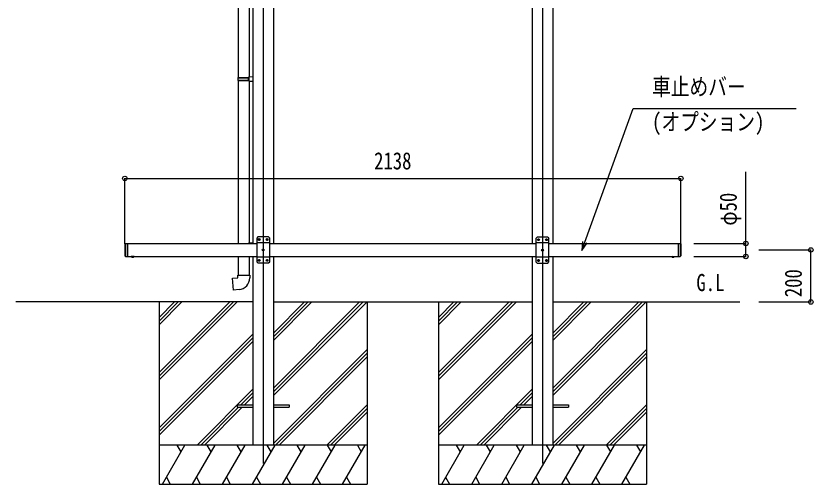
# Model space of a CAD drawing. Units: millimetres, scale not verified. Extents: x -8410 to 8410, y -5940 to 5940.
# Drawn here: x -1498 to 1568, y -3450 to -1650 of the extents above; entities that cross this region are included whole.
import ezdxf
from ezdxf.enums import TextEntityAlignment as Align

# ---------------------------------------------------------------- set-up
doc = ezdxf.new("R2010")
doc.units = ezdxf.units.MM
doc.header["$LTSCALE"] = 30
for name, color, linetype in [('0-2_USER1', 3, 'Continuous'), ('0-3_YKK_12', 2, 'Continuous'), ('0-4_YKK_13', 4, 'Continuous'), ('0-5_YKK_A1', 4, 'Continuous'), ('0-6_YKK_D', 6, 'Continuous')]:
    doc.layers.add(name, color=color, linetype=linetype)
doc.styles.add('ＭＳ ゴシック', font='')
doc.styles.get('ＭＳ ゴシック').set_extended_font_data('MS Gothic')

msp = doc.modelspace()

# ---------------------------------------------------------------- linework, layer by layer
at = {"layer": '0-3_YKK_12'}
for p, q in [((-546.96, -407.83), (-546.96, -3371.29)), ((527.04, -407.83), (527.04, -3371.29))]:
    msp.add_line(p, q, dxfattribs=at)
at = {"layer": '0-4_YKK_13'}
for p, q in [((-642.46, -1149.51), (-642.46, -1886.69)), ((-600.46, -1152.06), (-600.46, -1884.13)), ((-644.46, -1888.69), (-643.46, -1886.69)), ((-644.46, -1888.69), (-600.46, -1888.69)), ((-644.46, -1888.69), (-644.46, -1896.69)), ((-644.46, -1896.69), (-600.46, -1896.69)), ((-644.46, -1896.69), (-643.46, -1898.69)), ((-643.46, -1886.69), (-600.46, -1886.69)), ((-643.46, -1898.69), (-600.46, -1898.69)), ((-642.46, -1898.69), (-642.46, -2524.85)), ((-604.94, -1888.69), (-605.37, -1886.69)), ((-602.46, -1884.19), (-586.46, -1883.72)), ((-602.46, -1886.19), (-602.46, -1884.19)), ((-602.46, -1886.19), (-600.46, -1886.19)), ((-602.46, -1901.19), (-602.46, -1899.19)), ((-586.46, -1883.72), (-586.46, -1901.66)), ((-602.46, -1901.19), (-586.46, -1901.66)), ((-600.46, -1901.25), (-600.49, -2522.29)), ((-566.86, -2500), (-571.86, -2505)), ((-571.86, -2505), (-571.86, -2595)), ((-526.86, -2500), (-566.86, -2500)), ((-563.12, -2509.58), (-563.96, -2509.58)), ((-560.6, -2510.42), (-559.76, -2510.42)), ((-533.12, -2509.58), (-533.96, -2509.58)), ((-530.6, -2510.42), (-529.76, -2510.42)), ((-526.86, -2500), (-521.86, -2505)), ((-521.86, -2595), (-521.86, -2505)), ((507.14, -2500.53), (502.14, -2505.53)), ((502.14, -2505.53), (502.14, -2595.53)), ((547.14, -2500.53), (507.14, -2500.53)), ((510.88, -2510.11), (510.04, -2510.11)), ((513.4, -2510.95), (514.24, -2510.95)), ((540.88, -2510.11), (540.04, -2510.11)), ((543.4, -2510.95), (544.24, -2510.95)), ((547.14, -2500.53), (552.14, -2505.53)), ((552.14, -2595.53), (552.14, -2505.53)), ((-1078.86, -2527), (-1078.86, -2573)), ((-1076.86, -2525), (-1076.86, -2575)), ((-1068.86, -2525), (-1068.86, -2575)), ((-602.46, -2522.9), (-586.46, -2522.43)), ((-602.46, -2524.9), (-602.46, -2522.9)), ((-602.46, -2524.9), (-600.46, -2524.9)), ((-600.46, -2525), (-600.46, -2524.9)), ((-586.46, -2522.43), (-586.46, -2525)), ((-521.86, -2522.7), (-571.86, -2522.7)), ((-427.06, -2525), (-427.06, -2524.9)), ((552.14, -2523.23), (502.14, -2523.23)), ((1049.14, -2525), (1049.14, -2575)), ((1049.14, -2525), (1057.14, -2525)), ((1057.14, -2525), (1057.14, -2575)), ((1059.14, -2527), (1057.14, -2525)), ((1059.14, -2527), (1059.14, -2573)), ((-1078.86, -2573), (-1076.86, -2575)), ((-548.12, -2549.58), (-548.96, -2549.58)), ((-545.6, -2550.42), (-544.76, -2550.42)), ((525.88, -2550.11), (525.04, -2550.11)), ((528.4, -2550.95), (529.24, -2550.95)), ((1059.14, -2573), (1057.14, -2575)), ((-1076.86, -2575), (-1066.86, -2575)), ((-1042.96, -2575), (-1054.76, -2575)), ((-1054.76, -2575), (-1054.76, -2575.51)), ((-1042.96, -2575), (-1054.76, -2575)), ((-1054.76, -2575), (-1054.76, -2575.51)), ((-1042.96, -2575.51), (-1054.76, -2575.51)), ((-1042.96, -2575.51), (-1054.76, -2575.51)), ((-1046.36, -2575), (-1051.36, -2575)), ((-1046.36, -2575), (-1051.36, -2575)), ((-1042.96, -2575), (-1042.96, -2575.51)), ((-1042.96, -2575), (-1042.96, -2575.51)), ((-642.46, -2575), (-642.46, -2646.85)), ((-600.46, -2575), (-600.46, -2646.85)), ((-521.86, -2577.3), (-571.86, -2577.3)), ((-566.86, -2600), (-571.86, -2595)), ((-566.86, -2600), (-526.86, -2600)), ((-563.12, -2589.58), (-563.96, -2589.58)), ((-560.6, -2590.42), (-559.76, -2590.42)), ((-533.12, -2589.58), (-533.96, -2589.58)), ((-530.6, -2590.42), (-529.76, -2590.42)), ((-526.86, -2600), (-521.86, -2595)), ((552.14, -2577.83), (502.14, -2577.83)), ((507.14, -2600.53), (502.14, -2595.53)), ((507.14, -2600.53), (547.14, -2600.53)), ((510.88, -2590.11), (510.04, -2590.11)), ((513.4, -2590.95), (514.24, -2590.95)), ((540.88, -2590.11), (540.04, -2590.11)), ((543.4, -2590.95), (544.24, -2590.95)), ((547.14, -2600.53), (552.14, -2595.53)), ((1023.24, -2575), (1035.04, -2575)), ((1023.24, -2575), (1023.24, -2575.51)), ((1023.24, -2575.51), (1035.04, -2575.51)), ((1026.64, -2575), (1031.64, -2575)), ((1035.04, -2575), (1035.04, -2575.51)), ((1049.14, -2575), (1057.14, -2575)), ((-644.46, -2646.85), (-598.46, -2646.85)), ((-644.46, -2656.85), (-644.46, -2646.85)), ((-598.46, -2646.85), (-598.46, -2657.77)), ((-646.86, -3145.5), (-586.46, -3145.5)), ((-646.86, -3145.5), (-646.86, -3154.5)), ((-646.86, -3154.5), (-586.46, -3154.5)), ((-507.46, -3145.5), (-446.86, -3145.5)), ((-507.46, -3154.5), (-446.86, -3154.5)), ((-446.86, -3145.5), (-446.86, -3154.5)), ((427.14, -3145.5), (427.14, -3154.5)), ((427.14, -3145.5), (487.54, -3145.5)), ((427.14, -3154.5), (487.54, -3154.5)), ((566.54, -3145.5), (627.14, -3145.5)), ((566.54, -3154.5), (627.14, -3154.5)), ((627.14, -3145.5), (627.14, -3154.5))]:
    msp.add_line(p, q, dxfattribs=at)
for points in [[(-604.94, -1888.69), (-604.94, -1896.69), (-605.37, -1898.69)], [(-602.46, -1899.19), (-600.46, -1899.19), (-600.46, -1886.19)], [(-563.96, -2509.58), (-563.96, -2510.42), (-563.12, -2510.42)], [(-561.44, -2508.74), (-561.44, -2507.9), (-562.28, -2507.9), (-562.28, -2508.74)], [(-562.28, -2511.26), (-562.28, -2512.1), (-561.44, -2512.1), (-561.44, -2511.26)], [(-559.76, -2510.42), (-559.76, -2509.58), (-560.6, -2509.58)], [(-533.96, -2509.58), (-533.96, -2510.42), (-533.12, -2510.42)], [(-531.44, -2508.74), (-531.44, -2507.9), (-532.28, -2507.9), (-532.28, -2508.74)], [(-532.28, -2511.26), (-532.28, -2512.1), (-531.44, -2512.1), (-531.44, -2511.26)], [(-529.76, -2510.42), (-529.76, -2509.58), (-530.6, -2509.58)], [(510.04, -2510.11), (510.04, -2510.95), (510.88, -2510.95)], [(512.56, -2509.27), (512.56, -2508.43), (511.72, -2508.43), (511.72, -2509.27)], [(511.72, -2511.79), (511.72, -2512.63), (512.56, -2512.63), (512.56, -2511.79)], [(514.24, -2510.95), (514.24, -2510.11), (513.4, -2510.11)], [(540.04, -2510.11), (540.04, -2510.95), (540.88, -2510.95)], [(542.56, -2509.27), (542.56, -2508.43), (541.72, -2508.43), (541.72, -2509.27)], [(541.72, -2511.79), (541.72, -2512.63), (542.56, -2512.63), (542.56, -2511.79)], [(544.24, -2510.95), (544.24, -2510.11), (543.4, -2510.11)], [(-1078.86, -2527), (-1076.86, -2525), (-1066.86, -2525)], [(-1051.31, -2577.71), (-1050.01, -2575.05), (-1048.86, -2574.44)], [(-1051.31, -2577.71), (-1050.01, -2575.05), (-1048.86, -2574.44)], [(-1046.41, -2577.71), (-1047.71, -2575.05), (-1048.86, -2574.44)], [(-1046.41, -2577.71), (-1047.71, -2575.05), (-1048.86, -2574.44)], [(-548.96, -2549.58), (-548.96, -2550.42), (-548.12, -2550.42)], [(-546.44, -2548.74), (-546.44, -2547.9), (-547.28, -2547.9), (-547.28, -2548.74)], [(-547.28, -2551.26), (-547.28, -2552.1), (-546.44, -2552.1), (-546.44, -2551.26)], [(-544.76, -2550.42), (-544.76, -2549.58), (-545.6, -2549.58)], [(525.04, -2550.11), (525.04, -2550.95), (525.88, -2550.95)], [(527.56, -2549.27), (527.56, -2548.43), (526.72, -2548.43), (526.72, -2549.27)], [(526.72, -2551.79), (526.72, -2552.63), (527.56, -2552.63), (527.56, -2551.79)], [(529.24, -2550.95), (529.24, -2550.11), (528.4, -2550.11)], [(1026.69, -2577.71), (1027.99, -2575.05), (1029.14, -2574.44)], [(1031.59, -2577.71), (1030.29, -2575.05), (1029.14, -2574.44)], [(-563.96, -2589.58), (-563.96, -2590.42), (-563.12, -2590.42)], [(-561.44, -2588.74), (-561.44, -2587.9), (-562.28, -2587.9), (-562.28, -2588.74)], [(-562.28, -2591.26), (-562.28, -2592.1), (-561.44, -2592.1), (-561.44, -2591.26)], [(-559.76, -2590.42), (-559.76, -2589.58), (-560.6, -2589.58)], [(-533.96, -2589.58), (-533.96, -2590.42), (-533.12, -2590.42)], [(-531.44, -2588.74), (-531.44, -2587.9), (-532.28, -2587.9), (-532.28, -2588.74)], [(-532.28, -2591.26), (-532.28, -2592.1), (-531.44, -2592.1), (-531.44, -2591.26)], [(-529.76, -2590.42), (-529.76, -2589.58), (-530.6, -2589.58)], [(510.04, -2590.11), (510.04, -2590.95), (510.88, -2590.95)], [(512.56, -2589.27), (512.56, -2588.43), (511.72, -2588.43), (511.72, -2589.27)], [(511.72, -2591.79), (511.72, -2592.63), (512.56, -2592.63), (512.56, -2591.79)], [(514.24, -2590.95), (514.24, -2590.11), (513.4, -2590.11)], [(540.04, -2590.11), (540.04, -2590.95), (540.88, -2590.95)], [(542.56, -2589.27), (542.56, -2588.43), (541.72, -2588.43), (541.72, -2589.27)], [(541.72, -2591.79), (541.72, -2592.63), (542.56, -2592.63), (542.56, -2591.79)], [(544.24, -2590.95), (544.24, -2590.11), (543.4, -2590.11)], [(-639.54, -2702.6), (-660.38, -2704.42), (-664.38, -2658.6), (-644.46, -2656.85)]]:
    msp.add_lwpolyline(points, dxfattribs=at)
for centre in [(-561.86, -2510), (-531.86, -2510), (512.14, -2510.53), (542.14, -2510.53), (-546.86, -2550), (527.14, -2550.53), (-561.86, -2590), (-531.86, -2590), (512.14, -2590.53), (542.14, -2590.53)]:
    msp.add_circle(centre, 3.5, dxfattribs=at)
for centre, radius, start, end in [((-563.12, -2508.74), 0.84, 270, 0), ((-563.12, -2511.26), 0.84, 0, 90), ((-560.6, -2508.74), 0.84, 180, 270), ((-560.6, -2511.26), 0.84, 90, 180), ((-533.12, -2508.74), 0.84, 270, 0), ((-533.12, -2511.26), 0.84, 0, 90), ((-530.6, -2508.74), 0.84, 180, 270), ((-530.6, -2511.26), 0.84, 90, 180), ((510.88, -2509.27), 0.84, 270, 0), ((510.88, -2511.79), 0.84, 0, 90), ((513.4, -2509.27), 0.84, 180, 270), ((513.4, -2511.79), 0.84, 90, 180), ((540.88, -2509.27), 0.84, 270, 0), ((540.88, -2511.79), 0.84, 0, 90), ((543.4, -2509.27), 0.84, 180, 270), ((543.4, -2511.79), 0.84, 90, 180), ((-548.12, -2548.74), 0.84, 270, 0), ((-548.12, -2551.26), 0.84, 0, 90), ((-545.6, -2548.74), 0.84, 180, 270), ((-545.6, -2551.26), 0.84, 90, 180), ((525.88, -2549.27), 0.84, 270, 0), ((525.88, -2551.79), 0.84, 0, 90), ((528.4, -2549.27), 0.84, 180, 270), ((528.4, -2551.79), 0.84, 90, 180), ((-1048.86, -2570.08), 8.02, 222.61678, 317.38322), ((-1048.86, -2570.08), 8.02, 222.61678, 317.38322), ((-563.12, -2588.74), 0.84, 270, 0), ((-563.12, -2591.26), 0.84, 0, 90), ((-560.6, -2588.74), 0.84, 180, 270), ((-560.6, -2591.26), 0.84, 90, 180), ((-533.12, -2588.74), 0.84, 270, 0), ((-533.12, -2591.26), 0.84, 0, 90), ((-530.6, -2588.74), 0.84, 180, 270), ((-530.6, -2591.26), 0.84, 90, 180), ((510.88, -2589.27), 0.84, 270, 0), ((510.88, -2591.79), 0.84, 0, 90), ((513.4, -2589.27), 0.84, 180, 270), ((513.4, -2591.79), 0.84, 90, 180), ((540.88, -2589.27), 0.84, 270, 0), ((540.88, -2591.79), 0.84, 0, 90), ((543.4, -2589.27), 0.84, 180, 270), ((543.4, -2591.79), 0.84, 90, 180), ((1029.14, -2570.08), 8.02, 222.61678, 317.38322), ((-643.46, -2657.77), 45, 275, 0)]:
    msp.add_arc(centre, radius, start, end, dxfattribs=at)
at = {"layer": '0-5_YKK_A1'}
for p, q in [((-586.46, -837.54), (-586.46, -2525)), ((-507.46, -837.54), (-507.46, -2525)), ((487.54, -837.54), (487.54, -2525)), ((566.54, -837.54), (566.54, -2525)), ((-1068.86, -2525), (-571.86, -2525)), ((-521.86, -2525), (502.14, -2525)), ((552.14, -2525), (1049.14, -2525)), ((-1068.86, -2575), (-571.86, -2575)), ((-586.46, -2575), (-586.46, -3300)), ((-521.86, -2575), (502.14, -2575)), ((-507.46, -2575), (-507.46, -3300)), ((487.54, -2575), (487.54, -3300)), ((552.14, -2575), (1049.14, -2575)), ((566.54, -2575), (566.54, -3300)), ((-586.46, -2750), (-1497.54, -2750)), ((-946.86, -2750), (-946.86, -3450)), ((-946.86, -3021.5), (-675.35, -2750)), ((-946.86, -3035.64), (-661.21, -2750)), ((-946.86, -3049.78), (-647.07, -2750)), ((-946.86, -2809.37), (-887.49, -2750)), ((-946.86, -2823.51), (-873.35, -2750)), ((-946.86, -2837.65), (-859.2, -2750)), ((-507.46, -2750), (487.54, -2750)), ((-507.46, -3109.86), (-147.59, -2750)), ((-507.46, -3081.58), (-175.88, -2750)), ((-507.46, -3095.72), (-161.74, -2750)), ((-507.46, -2897.73), (-359.73, -2750)), ((-507.46, -2883.59), (-373.87, -2750)), ((-507.46, -2869.45), (-388.01, -2750)), ((-146.86, -2750), (-146.86, -3450)), ((127.14, -2750), (127.14, -3450)), ((127.14, -3021.5), (398.65, -2750)), ((127.14, -3035.64), (412.79, -2750)), ((127.14, -3049.78), (426.93, -2750)), ((127.14, -2809.37), (186.51, -2750)), ((127.14, -2823.51), (200.65, -2750)), ((127.14, -2837.65), (214.8, -2750)), ((566.54, -2750), (1286.15, -2750)), ((566.54, -3109.86), (926.41, -2750)), ((566.54, -3081.58), (898.12, -2750)), ((566.54, -3095.72), (912.26, -2750)), ((566.54, -2897.73), (714.27, -2750)), ((566.54, -2883.59), (700.13, -2750)), ((566.54, -2869.45), (685.99, -2750)), ((927.14, -2750), (927.14, -3450)), ((-946.86, -3233.63), (-586.46, -2873.24)), ((127.14, -3233.63), (487.54, -2873.24)), ((-946.86, -3247.77), (-586.46, -2887.38)), ((-946.86, -3261.92), (-586.46, -2901.52)), ((127.14, -3247.77), (487.54, -2887.38)), ((127.14, -3261.92), (487.54, -2901.52)), ((-507.46, -3293.71), (-146.86, -2933.11)), ((566.54, -3293.71), (927.14, -2933.11)), ((-499.61, -3300), (-146.86, -2947.25)), ((-485.46, -3300), (-146.86, -2961.39)), ((574.39, -3300), (927.14, -2947.25)), ((588.54, -3300), (927.14, -2961.39)), ((-801.09, -3300), (-586.46, -3085.37)), ((272.91, -3300), (487.54, -3085.37)), ((-632.45, -3145.5), (-586.46, -3099.51)), ((-618.31, -3145.5), (-586.46, -3113.65)), ((441.55, -3145.5), (487.54, -3099.51)), ((455.69, -3145.5), (487.54, -3113.65)), ((-786.95, -3300), (-641.45, -3154.5)), ((-772.81, -3300), (-627.31, -3154.5)), ((-301.62, -3300), (-146.86, -3145.24)), ((287.05, -3300), (432.55, -3154.5)), ((301.19, -3300), (446.69, -3154.5)), ((772.38, -3300), (927.14, -3145.24)), ((-287.47, -3300), (-146.86, -3159.38)), ((-273.33, -3300), (-146.86, -3173.53)), ((786.53, -3300), (927.14, -3159.38)), ((800.67, -3300), (927.14, -3173.53)), ((-146.86, -3300), (-946.86, -3300)), ((-934.15, -3450), (-847.55, -3300)), ((-862.55, -3325.98), (-877.55, -3300)), ((-818.68, -3450), (-732.08, -3300)), ((-747.08, -3325.98), (-762.08, -3300)), ((-703.21, -3450), (-616.61, -3300)), ((-631.61, -3325.98), (-646.61, -3300)), ((-587.74, -3450), (-501.14, -3300)), ((-516.14, -3325.98), (-531.14, -3300)), ((-472.27, -3450), (-385.67, -3300)), ((-400.67, -3325.98), (-415.67, -3300)), ((-356.8, -3450), (-270.2, -3300)), ((-300.2, -3300), (-285.2, -3325.98)), ((-241.33, -3450), (-154.73, -3300)), ((-184.73, -3300), (-169.73, -3325.98)), ((927.14, -3300), (127.14, -3300)), ((139.85, -3450), (226.45, -3300)), ((211.45, -3325.98), (196.45, -3300)), ((255.32, -3450), (341.92, -3300)), ((326.92, -3325.98), (311.92, -3300)), ((370.79, -3450), (457.39, -3300)), ((442.39, -3325.98), (427.39, -3300)), ((486.26, -3450), (572.86, -3300)), ((557.86, -3325.98), (542.86, -3300)), ((601.73, -3450), (688.33, -3300)), ((673.33, -3325.98), (658.33, -3300)), ((717.2, -3450), (803.8, -3300)), ((773.8, -3300), (788.8, -3325.98)), ((832.67, -3450), (919.27, -3300)), ((889.27, -3300), (904.27, -3325.98)), ((-919.15, -3424.02), (-904.16, -3450)), ((-803.68, -3424.02), (-788.69, -3450)), ((-688.21, -3424.02), (-673.21, -3450)), ((-572.74, -3424.02), (-557.74, -3450)), ((-457.27, -3424.02), (-442.27, -3450)), ((-341.8, -3424.02), (-326.8, -3450)), ((-226.33, -3424.02), (-211.34, -3450)), ((154.85, -3424.02), (169.84, -3450)), ((270.32, -3424.02), (285.31, -3450)), ((385.79, -3424.02), (400.79, -3450)), ((501.26, -3424.02), (516.26, -3450)), ((616.73, -3424.02), (631.73, -3450)), ((732.2, -3424.02), (747.2, -3450)), ((847.67, -3424.02), (862.66, -3450)), ((-946.86, -3450), (-146.86, -3450)), ((127.14, -3450), (927.14, -3450))]:
    msp.add_line(p, q, dxfattribs=at)
at = {"layer": '0-6_YKK_D'}
for p, q in [((-1078.86, -2526), (-1078.86, -2274)), ((-1078.86, -2275), (1059.14, -2275)), ((1059.14, -2526), (1059.14, -2274)), ((1109.14, -2525), (1310.14, -2525)), ((1359.14, -2550), (1560.14, -2550)), ((1559.14, -2750), (1559.14, -2550)), ((1109.14, -2575), (1310.14, -2575)), ((1359.14, -2750), (1560.14, -2750))]:
    msp.add_line(p, q, dxfattribs=at)
for points in [[(678.25, -2551.9), (689.85, -2519.94), (876.49, -2005.61), (1502.09, -2005.61)], [(1309.14, -2575), (1309.14, -2525), (1309.14, -2249.4)], [(681.29, -2516.83), (678.25, -2551.9), (698.41, -2523.05)]]:
    msp.add_lwpolyline(points, dxfattribs=at)
for centre in [(-1078.86, -2275), (1059.14, -2275), (1309.14, -2525), (1559.14, -2550), (1309.14, -2575), (1559.14, -2750)]:
    msp.add_circle(centre, 8.5, dxfattribs=at)

# ---------------------------------------------------------------- texts
at = {"layer": '0-2_USER1', "style": 'ＭＳ ゴシック', "width": 0.8}
msp.add_text('G.L', height=65.98, dxfattribs=at).set_placement((1119, -2728), align=Align.BOTTOM_LEFT)
at = {"layer": '0-6_YKK_D', "style": 'ＭＳ ゴシック', "width": 0.8}
for s, p in [('車止めバー', (948.49, -1975.1)), ('(オプション)', (948.49, -2110.1)), ('2138', (-120.26, -2260))]:
    msp.add_text(s, height=65.98, dxfattribs=at).set_placement(p, align=Align.BOTTOM_LEFT)
for s, p in [('φ50', (1294.14, -2456.4)), ('200', (1544.14, -2731.6))]:
    msp.add_text(s, height=65.98, rotation=90, dxfattribs=at).set_placement(p, align=Align.BOTTOM_LEFT)

doc.saveas('drawing.dxf')
